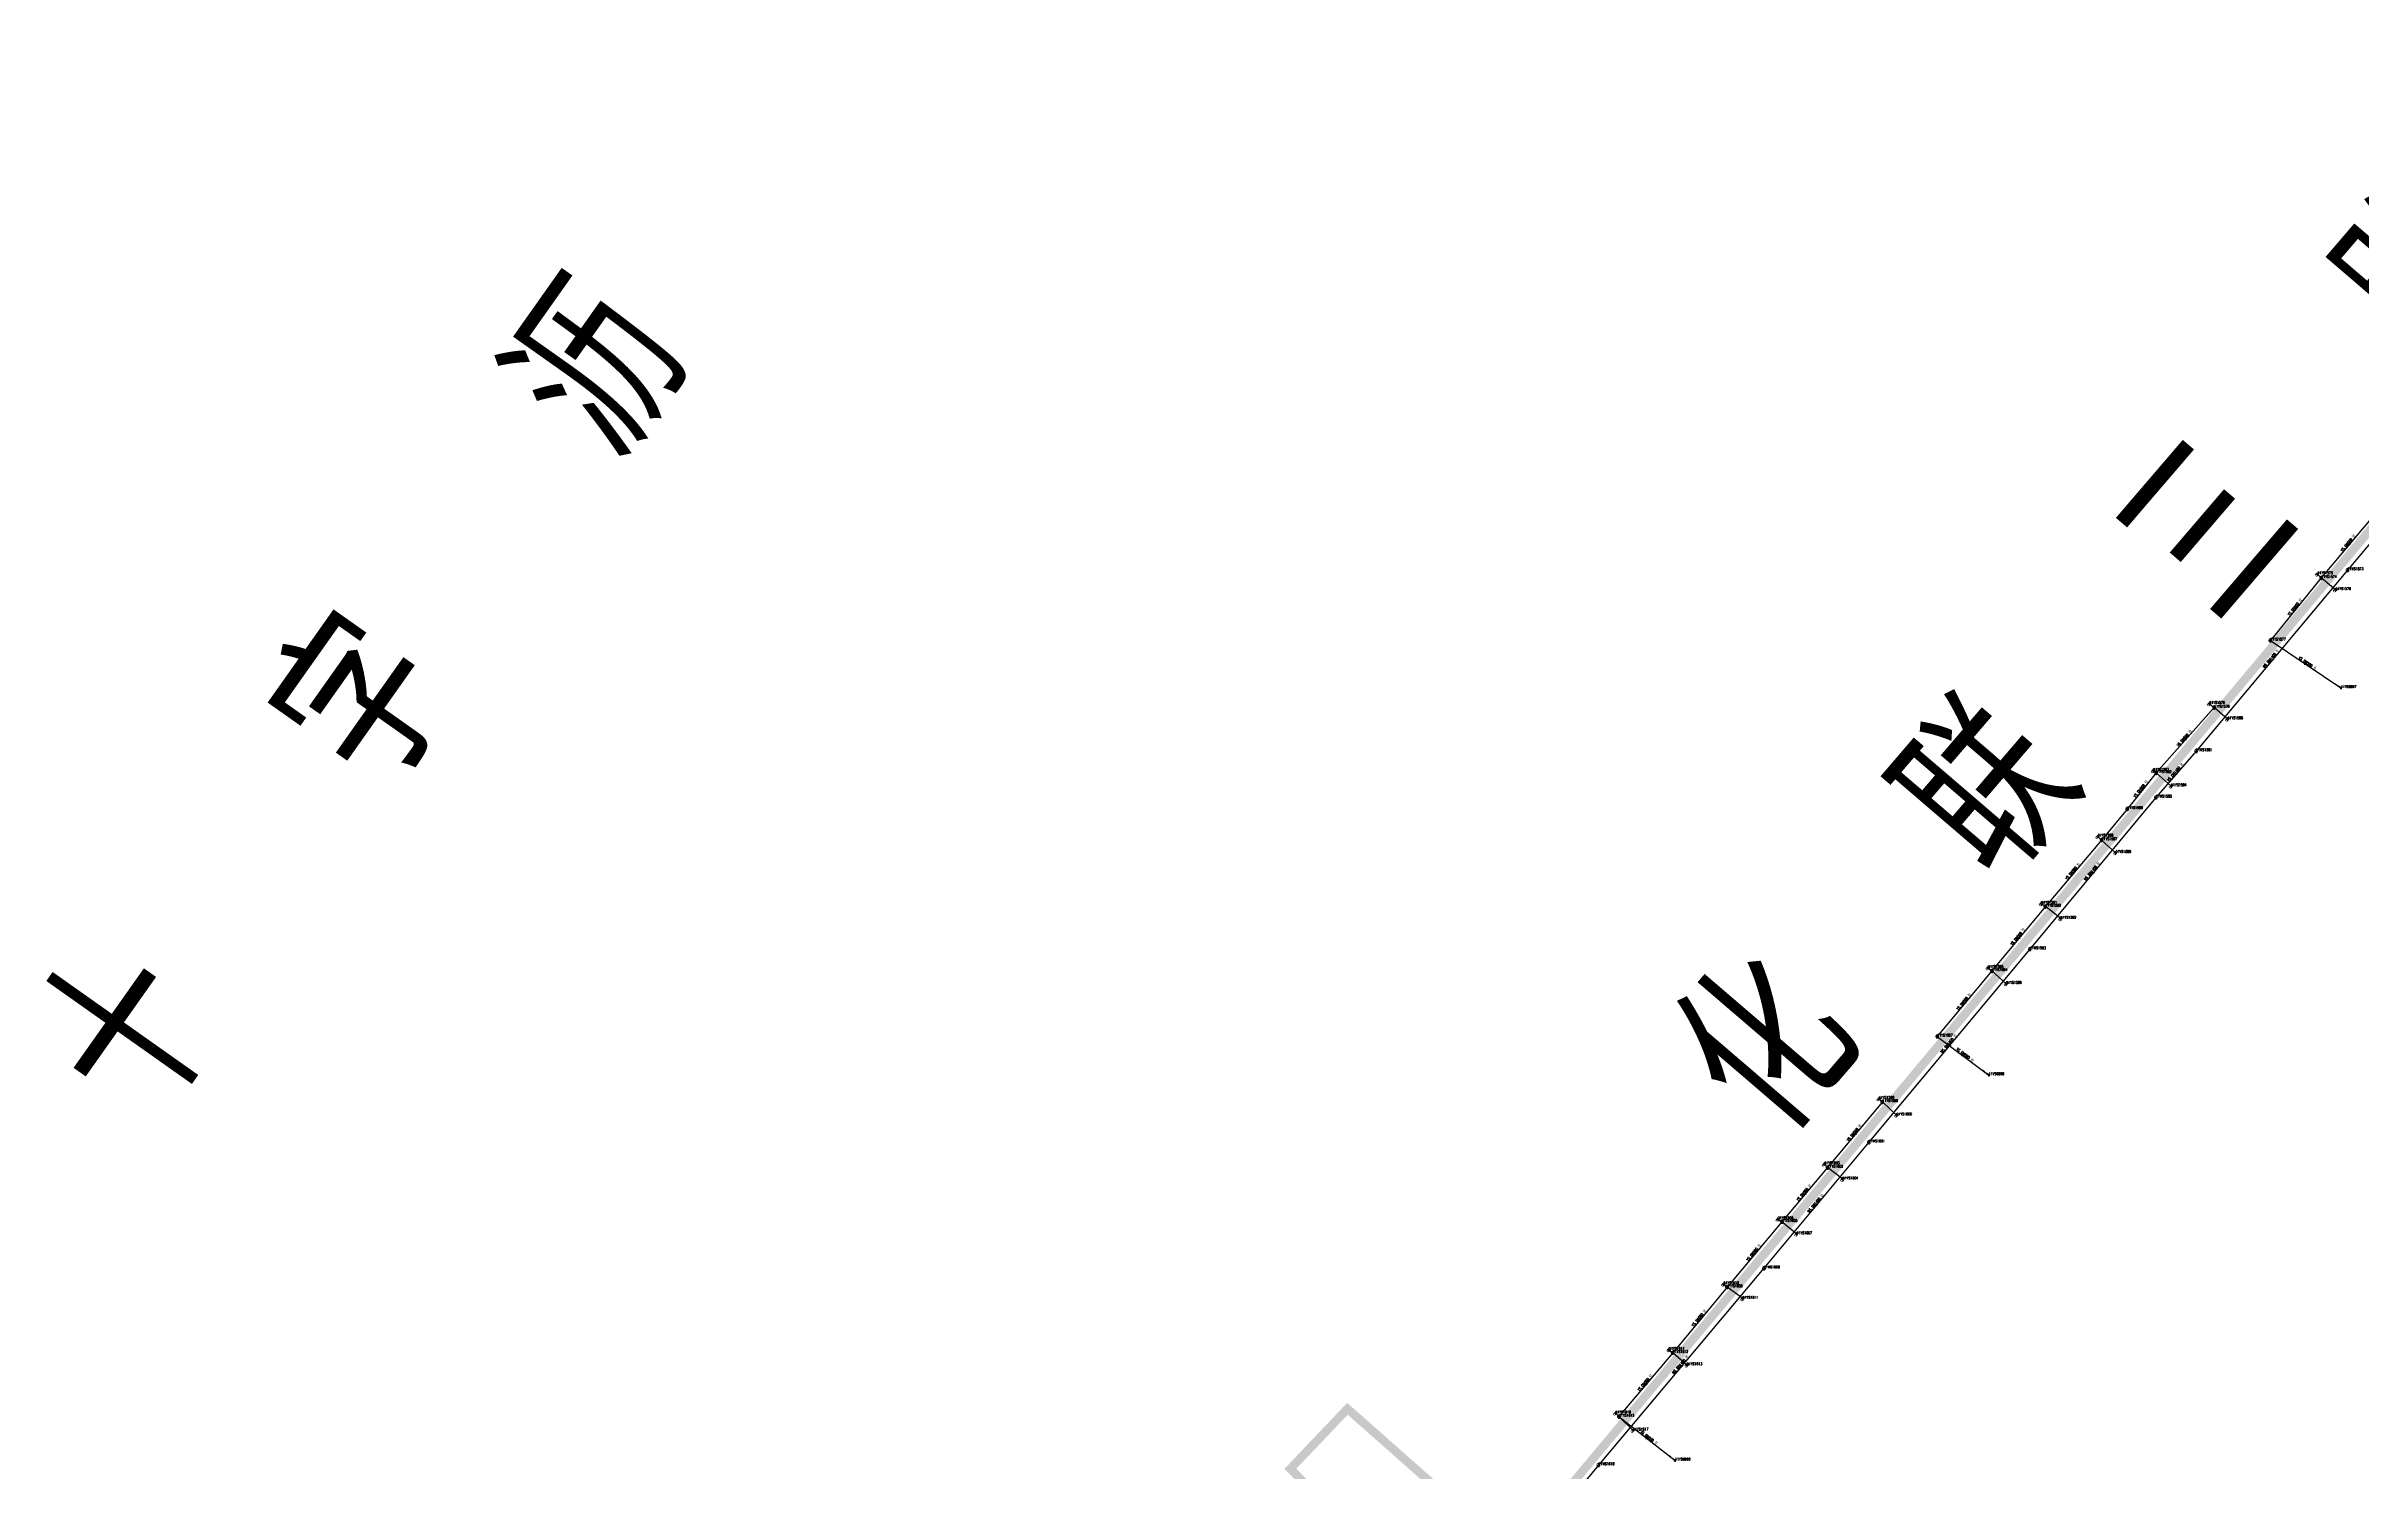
# Model space of a CAD drawing. Extents: x 78813 to 99477, y 2421021 to 2448125.
# Drawn here: x 81834 to 82647, y 2435037 to 2435537 of the extents above; entities that cross this region are included whole.
import ezdxf
from ezdxf.enums import TextEntityAlignment as Align

# ---------------------------------------------------------------- set-up
doc = ezdxf.new("R2010")
doc.units = 0
doc.set_wipeout_variables(frame=1)
doc.layers.get('0').update_dxf_attribs({"linetype": 'CONTINUOUS'})
for name, color, linetype in [('DX_WS', 16, 'CONTINUOUS'), ('DX_YS', 42, 'CONTINUOUS'), ('道路', 5, 'CONTINUOUS')]:
    doc.layers.add(name, color=color, linetype=linetype)
doc.layers.add('WSLINE', color=7, linetype='CONTINUOUS', true_color=0x7f0000)
doc.layers.add('YSLINE', color=7, linetype='CONTINUOUS', true_color=0xcc9900)
doc.layers.add('道路名称', color=7, linetype='CONTINUOUS', lineweight=0)
doc.styles.add('CcNameZT', font='txt.SHX', dxfattribs={"width": 0.8, "bigfont": 'HZTXT.SHX'})
doc.styles.get("Standard").update_dxf_attribs({"font": 'txt.shx', "bigfont": 'hztxt.shx'})
doc.styles.add('宋体0.7', font='', dxfattribs={"width": 0.7})
doc.styles.get('宋体0.7').set_extended_font_data('SimSun')

# ---------------------------------------------------------------- blocks, each defined once
blk = doc.blocks.new('GC546')
at = {"color": 0}
for p in [(0.866, 0.5), (0.866, -0.5)]:
    blk.add_line(p, (0, 0), dxfattribs=at)
blk = doc.blocks.new('PS污水井')
blk.add_lwpolyline([(1, 0), (1, 0.1), (1, 0.1), (1, 0.2), (1, 0.3), (0.9, 0.3), (0.9, 0.4), (0.9, 0.5), (0.8, 0.5), (0.8, 0.6), (0.8, 0.6), (0.7, 0.7), (0.7, 0.7), (0.6, 0.8), (0.6, 0.8), (0.5, 0.9), (0.4, 0.9), (0.4, 0.9), (0.3, 1), (0.2, 1), (0.2, 1), (0.1, 1), (0, 1), (0, 1), (-0.1, 1), (-0.2, 1), (-0.2, 1), (-0.3, 1), (-0.4, 0.9), (-0.4, 0.9), (-0.5, 0.9), (-0.6, 0.8), (-0.6, 0.8), (-0.7, 0.7), (-0.7, 0.7), (-0.8, 0.6), (-0.8, 0.6), (-0.8, 0.5), (-0.9, 0.5), (-0.9, 0.4), (-0.9, 0.3), (-1, 0.3), (-1, 0.2), (-1, 0.1), (-1, 0.1), (-1, 0), (-1, -0.1), (-1, -0.1), (-1, -0.2), (-1, -0.3), (-0.9, -0.3), (-0.9, -0.4), (-0.9, -0.5), (-0.8, -0.5), (-0.8, -0.6), (-0.8, -0.6), (-0.7, -0.7), (-0.7, -0.7), (-0.6, -0.8), (-0.6, -0.8), (-0.5, -0.9), (-0.4, -0.9), (-0.4, -0.9), (-0.3, -1), (-0.2, -1), (-0.2, -1), (-0.1, -1), (0, -1), (0, -1), (0.1, -1), (0.2, -1), (0.2, -1), (0.3, -1), (0.4, -0.9), (0.4, -0.9), (0.5, -0.9), (0.6, -0.8), (0.6, -0.8), (0.7, -0.7), (0.7, -0.7), (0.8, -0.6), (0.8, -0.6), (0.8, -0.5), (0.9, -0.5), (0.9, -0.4), (0.9, -0.3), (1, -0.3), (1, -0.2), (1, -0.1), (1, 0)], close=True)
blk.add_wipeout([(1, 0), (1, 0.1), (1, 0.1), (1, 0.2), (1, 0.3), (0.9, 0.3), (0.9, 0.4), (0.9, 0.5), (0.8, 0.5), (0.8, 0.6), (0.8, 0.6), (0.7, 0.7), (0.7, 0.7), (0.6, 0.8), (0.6, 0.8), (0.5, 0.9), (0.4, 0.9), (0.4, 0.9), (0.3, 1), (0.2, 1), (0.2, 1), (0.1, 1), (0, 1), (0, 1), (-0.1, 1), (-0.2, 1), (-0.2, 1), (-0.3, 1), (-0.4, 0.9), (-0.4, 0.9), (-0.5, 0.9), (-0.6, 0.8), (-0.6, 0.8), (-0.7, 0.7), (-0.7, 0.7), (-0.8, 0.6), (-0.8, 0.6), (-0.8, 0.5), (-0.9, 0.5), (-0.9, 0.4), (-0.9, 0.3), (-1, 0.3), (-1, 0.2), (-1, 0.1), (-1, 0.1), (-1, 0), (-1, -0.1), (-1, -0.1), (-1, -0.2), (-1, -0.3), (-0.9, -0.3), (-0.9, -0.4), (-0.9, -0.5), (-0.8, -0.5), (-0.8, -0.6), (-0.8, -0.6), (-0.7, -0.7), (-0.7, -0.7), (-0.6, -0.8), (-0.6, -0.8), (-0.5, -0.9), (-0.4, -0.9), (-0.4, -0.9), (-0.3, -1), (-0.2, -1), (-0.2, -1), (-0.1, -1), (0, -1), (0, -1), (0.1, -1), (0.2, -1), (0.2, -1), (0.3, -1), (0.4, -0.9), (0.4, -0.9), (0.5, -0.9), (0.6, -0.8), (0.6, -0.8), (0.7, -0.7), (0.7, -0.7), (0.8, -0.6), (0.8, -0.6), (0.8, -0.5), (0.9, -0.5), (0.9, -0.4), (0.9, -0.3), (1, -0.3), (1, -0.2), (1, -0.1)])
for p, q in [((-1, 0), (0, 0)), ((0, 1), (0, 0)), ((0, 0), (0, -1)), ((0, 0), (1, 0))]:
    blk.add_line(p, q)
blk = doc.blocks.new('PS雨水井')
blk.add_lwpolyline([(1, 0), (1, 0.1), (1, 0.1), (1, 0.2), (1, 0.3), (0.9, 0.3), (0.9, 0.4), (0.9, 0.5), (0.8, 0.5), (0.8, 0.6), (0.8, 0.6), (0.7, 0.7), (0.7, 0.7), (0.6, 0.8), (0.6, 0.8), (0.5, 0.9), (0.4, 0.9), (0.4, 0.9), (0.3, 1), (0.2, 1), (0.2, 1), (0.1, 1), (0, 1), (0, 1), (-0.1, 1), (-0.2, 1), (-0.2, 1), (-0.3, 1), (-0.4, 0.9), (-0.4, 0.9), (-0.5, 0.9), (-0.6, 0.8), (-0.6, 0.8), (-0.7, 0.7), (-0.7, 0.7), (-0.8, 0.6), (-0.8, 0.6), (-0.8, 0.5), (-0.9, 0.5), (-0.9, 0.4), (-0.9, 0.3), (-1, 0.3), (-1, 0.2), (-1, 0.1), (-1, 0.1), (-1, 0), (-1, -0.1), (-1, -0.1), (-1, -0.2), (-1, -0.3), (-0.9, -0.3), (-0.9, -0.4), (-0.9, -0.5), (-0.8, -0.5), (-0.8, -0.6), (-0.8, -0.6), (-0.7, -0.7), (-0.7, -0.7), (-0.6, -0.8), (-0.6, -0.8), (-0.5, -0.9), (-0.4, -0.9), (-0.4, -0.9), (-0.3, -1), (-0.2, -1), (-0.2, -1), (-0.1, -1), (0, -1), (0, -1), (0.1, -1), (0.2, -1), (0.2, -1), (0.3, -1), (0.4, -0.9), (0.4, -0.9), (0.5, -0.9), (0.6, -0.8), (0.6, -0.8), (0.7, -0.7), (0.7, -0.7), (0.8, -0.6), (0.8, -0.6), (0.8, -0.5), (0.9, -0.5), (0.9, -0.4), (0.9, -0.3), (1, -0.3), (1, -0.2), (1, -0.1), (1, 0)], close=True)
blk.add_wipeout([(1, 0), (1, 0.1), (1, 0.1), (1, 0.2), (1, 0.3), (0.9, 0.3), (0.9, 0.4), (0.9, 0.5), (0.8, 0.5), (0.8, 0.6), (0.8, 0.6), (0.7, 0.7), (0.7, 0.7), (0.6, 0.8), (0.6, 0.8), (0.5, 0.9), (0.4, 0.9), (0.4, 0.9), (0.3, 1), (0.2, 1), (0.2, 1), (0.1, 1), (0, 1), (0, 1), (-0.1, 1), (-0.2, 1), (-0.2, 1), (-0.3, 1), (-0.4, 0.9), (-0.4, 0.9), (-0.5, 0.9), (-0.6, 0.8), (-0.6, 0.8), (-0.7, 0.7), (-0.7, 0.7), (-0.8, 0.6), (-0.8, 0.6), (-0.8, 0.5), (-0.9, 0.5), (-0.9, 0.4), (-0.9, 0.3), (-1, 0.3), (-1, 0.2), (-1, 0.1), (-1, 0.1), (-1, 0), (-1, -0.1), (-1, -0.1), (-1, -0.2), (-1, -0.3), (-0.9, -0.3), (-0.9, -0.4), (-0.9, -0.5), (-0.8, -0.5), (-0.8, -0.6), (-0.8, -0.6), (-0.7, -0.7), (-0.7, -0.7), (-0.6, -0.8), (-0.6, -0.8), (-0.5, -0.9), (-0.4, -0.9), (-0.4, -0.9), (-0.3, -1), (-0.2, -1), (-0.2, -1), (-0.1, -1), (0, -1), (0, -1), (0.1, -1), (0.2, -1), (0.2, -1), (0.3, -1), (0.4, -0.9), (0.4, -0.9), (0.5, -0.9), (0.6, -0.8), (0.6, -0.8), (0.7, -0.7), (0.7, -0.7), (0.8, -0.6), (0.8, -0.6), (0.8, -0.5), (0.9, -0.5), (0.9, -0.4), (0.9, -0.3), (1, -0.3), (1, -0.2), (1, -0.1)])
for p, q in [((-1, 0), (0, 0)), ((-0.9, 0.5), (0, 0.5)), ((0, 1), (0, 0)), ((0, 0.5), (0.9, 0.5)), ((0, 0), (0, -1)), ((0, 0), (1, 0)), ((-0.9, -0.5), (0, -0.5)), ((0, -0.5), (0.9, -0.5))]:
    blk.add_line(p, q)
blk = doc.blocks.new('PS非普查')
blk.add_lwpolyline([(3.7, 0), (5.3, 0)])
blk.add_wipeout([(0.5, 0), (0.5, 0), (0.5, 0.1), (0.5, 0.1), (0.5, 0.1), (0.5, 0.2), (0.5, 0.2), (0.4, 0.2), (0.4, 0.3), (0.4, 0.3), (0.4, 0.3), (0.4, 0.3), (0.3, 0.4), (0.3, 0.4), (0.3, 0.4), (0.2, 0.4), (0.2, 0.4), (0.2, 0.5), (0.2, 0.5), (0.1, 0.5), (0.1, 0.5), (0.1, 0.5), (0, 0.5), (0, 0.5), (-0.1, 0.5), (-0.1, 0.5), (-0.1, 0.5), (-0.2, 0.5), (-0.2, 0.5), (-0.2, 0.4), (-0.3, 0.4), (-0.3, 0.4), (-0.3, 0.4), (-0.3, 0.4), (-0.4, 0.3), (-0.4, 0.3), (-0.4, 0.3), (-0.4, 0.3), (-0.4, 0.2), (-0.5, 0.2), (-0.5, 0.2), (-0.5, 0.1), (-0.5, 0.1), (-0.5, 0.1), (-0.5, 0), (-0.5, 0), (-0.5, 0), (-0.5, -0.1), (-0.5, -0.1), (-0.5, -0.1), (-0.5, -0.2), (-0.5, -0.2), (-0.4, -0.2), (-0.4, -0.3), (-0.4, -0.3), (-0.4, -0.3), (-0.4, -0.3), (-0.3, -0.4), (-0.3, -0.4), (-0.3, -0.4), (-0.3, -0.4), (-0.2, -0.4), (-0.2, -0.5), (-0.2, -0.5), (-0.1, -0.5), (-0.1, -0.5), (-0.1, -0.5), (0, -0.5), (0, -0.5), (0.1, -0.5), (0.1, -0.5), (0.1, -0.5), (0.2, -0.5), (0.2, -0.5), (0.2, -0.4), (0.2, -0.4), (0.3, -0.4), (0.3, -0.4), (0.3, -0.4), (0.4, -0.3), (0.4, -0.3), (0.4, -0.3), (0.4, -0.3), (0.4, -0.2), (0.5, -0.2), (0.5, -0.2), (0.5, -0.1), (0.5, -0.1), (0.5, -0.1)])
blk.add_line((0.5, 0), (2.1, 0))
blk.add_lwpolyline([(0.5, 0), (0.5, 0), (0.5, 0.1), (0.5, 0.1), (0.5, 0.1), (0.5, 0.2), (0.5, 0.2), (0.4, 0.2), (0.4, 0.3), (0.4, 0.3), (0.4, 0.3), (0.4, 0.3), (0.3, 0.4), (0.3, 0.4), (0.3, 0.4), (0.2, 0.4), (0.2, 0.4), (0.2, 0.5), (0.2, 0.5), (0.1, 0.5), (0.1, 0.5), (0.1, 0.5), (0, 0.5), (0, 0.5), (-0.1, 0.5), (-0.1, 0.5), (-0.1, 0.5), (-0.2, 0.5), (-0.2, 0.5), (-0.2, 0.4), (-0.3, 0.4), (-0.3, 0.4), (-0.3, 0.4), (-0.3, 0.4), (-0.4, 0.3), (-0.4, 0.3), (-0.4, 0.3), (-0.4, 0.3), (-0.4, 0.2), (-0.5, 0.2), (-0.5, 0.2), (-0.5, 0.1), (-0.5, 0.1), (-0.5, 0.1), (-0.5, 0), (-0.5, 0), (-0.5, 0), (-0.5, -0.1), (-0.5, -0.1), (-0.5, -0.1), (-0.5, -0.2), (-0.5, -0.2), (-0.4, -0.2), (-0.4, -0.3), (-0.4, -0.3), (-0.4, -0.3), (-0.4, -0.3), (-0.3, -0.4), (-0.3, -0.4), (-0.3, -0.4), (-0.3, -0.4), (-0.2, -0.4), (-0.2, -0.5), (-0.2, -0.5), (-0.1, -0.5), (-0.1, -0.5), (-0.1, -0.5), (0, -0.5), (0, -0.5), (0.1, -0.5), (0.1, -0.5), (0.1, -0.5), (0.2, -0.5), (0.2, -0.5), (0.2, -0.4), (0.2, -0.4), (0.3, -0.4), (0.3, -0.4), (0.3, -0.4), (0.4, -0.3), (0.4, -0.3), (0.4, -0.3), (0.4, -0.3), (0.4, -0.2), (0.5, -0.2), (0.5, -0.2), (0.5, -0.1), (0.5, -0.1), (0.5, -0.1), (0.5, 0)], close=True)
blk = doc.blocks.new('PS雨篦')
blk.add_lwpolyline([(-1.5, 0.5), (0, 0.5), (1.5, 0.5), (1.5, -0.5), (0, -0.5), (-1.5, -0.5)], close=True)
blk.add_wipeout([(-1.5, 0.5), (0, 0.5), (1.5, 0.5), (1.5, -0.5), (0, -0.5), (-1.5, -0.5)])
for p, q in [((-0.5, -0.5), (-0.5, 0.5)), ((0.5, -0.5), (0.5, 0.5))]:
    blk.add_line(p, q)

msp = doc.modelspace()

# ---------------------------------------------------------------- linework, layer by layer
at = {"layer": '道路', "linetype": 'Continuous', "const_width": 3, "flags": 128}
msp.add_lwpolyline([(82290.96, 2435058.62), (82270.89, 2435037.53), (82276.36, 2435032.07), (82270.89, 2435027.12), (82283.66, 2435016.19), (82262.29, 2434988.07), (82283.66, 2434969.06), (82302.17, 2434992.23), (82307.12, 2434988.85), (82333.96, 2435020.61)], close=True, dxfattribs=at)

# ---------------------------------------------------------------- block references
at = {"layer": 'DX_WS', "xscale": 0.5, "yscale": 0.5, "zscale": 0.5}
for p in [(82642.44, 2435353.31, -1.74), (82589.23, 2435289.73, -1.63), (82575.08, 2435273.41, -1.52), (82530.79, 2435220.1, -1.53), (82474.21, 2435152.27, -1.87), (82437.34, 2435107.98, -2.24), (82379.17, 2435038.85, -2.63)]:
    msp.add_blockref('PS污水井', p, dxfattribs=at)
at = {"layer": 'DX_WS', "yscale": 0.5, "zscale": 0.5}
for p, xscale, rotation in [((82615.84, 2435321.52, -1.7), 0.5000000000543792, 50.07480555379481), ((82582.15, 2435281.57, -1.57), 0.4999999999192422, 49.065431800839), ((82552.94, 2435246.76, -1.52), 0.5000000000829269, 50.28005694544741), ((82502.5, 2435186.19, -1.7), 0.4999999999519321, 50.16710442450302), ((82455.77, 2435130.12, -2.06), 0.5000000001343962, 50.22535970242726), ((82408.26, 2435073.41, -2.44), 0.5000000000186056, 49.92013077865249)]:
    msp.add_blockref('GC546', p, dxfattribs=dict(at, xscale=xscale, rotation=rotation))
at = {"layer": 'DX_YS', "yscale": 0.5, "zscale": 0.5}
for name, p, xscale, rotation in [('GC546', (82642.94, 2435362.1, -0.42), 0.5000000001740141, 49.93149016031385), ('GC546', (82624.27, 2435339.57, -0.6), 0.5000000000880623, 50.78900229617573), ('GC546', (82627.71, 2435320.25, -0.85), 0.5000000000385422, 146.0808143641651), ('PS非普查', (82640.12, 2435311.91, -1), 0.5000000000385422, 146.0808143641651), ('GC546', (82546.13, 2435246.77, -0.85), 0.5000000000066769, 49.77364262413057), ('PS雨篦', (82541.65, 2435230.85, 2.05), 0.4999999999415051, 51.94867266318402), ('GC546', (82507.87, 2435200.96, -0.82), 0.5000000000925825, 50.12463340100432), ('GC546', (82507.32, 2435182.67, -0.8), 0.499999999893517, 143.1027591115028), ('PS非普查', (82516.37, 2435175.88, -0.8), 0.499999999893517, 143.1027591115028), ('PS雨篦', (82465.04, 2435139.28, 1.94), 0.4999999999185197, 52.45222897272232), ('GC546', (82451.7, 2435133.85, -0.81), 0.4999999998902781, 49.88797424467825), ('GC546', (82434.03, 2435112.84, -0.84), 0.4999999999931373, 49.98353654338791), ('GC546', (82414.83, 2435089.81, -0.88), 0.5000000001672782, 50.36129865677542), ('PS雨篦', (82429.88, 2435097.33, 1.92), 0.4999999998114887, 53.88727120471933), ('GC546', (82395.83, 2435067.07, -0.94), 0.499999999938231, 49.87054651674167), ('GC546', (82396.24, 2435048.17, -1.1), 0.4999999998666808, 142.0533165973253), ('PS非普查', (82406.11, 2435040.47, -1.15), 0.4999999998666808, 142.0533165973252)]:
    msp.add_blockref(name, p, dxfattribs=dict(at, xscale=xscale, rotation=rotation))
at = {"layer": 'DX_YS', "xscale": 0.5, "yscale": 0.5, "zscale": 0.5}
for p in [(82633.22, 2435350.54, -0.49), (82615.31, 2435328.59, -0.7), (82595.58, 2435304.98, -0.8), (82575.18, 2435282.05, -0.92), (82565.06, 2435269.4, -0.9), (82556.01, 2435258.46, -0.85), (82536.24, 2435235.08, -0.85), (82517.48, 2435212.45, -0.83), (82478.96, 2435166.43, -0.61), (82459.72, 2435143.37, -0.87), (82443.68, 2435124.33, -0.75), (82424.38, 2435101.34, -0.92), (82386.38, 2435055.86, -1.05)]:
    msp.add_blockref('PS雨水井', p, dxfattribs=at)

# ---------------------------------------------------------------- texts
at = {"layer": 'DX_WS', "style": 'CcNameZT', "width": 0.8}
for rotation, p in [(50.28006, (82552.74, 2435246.92, -1.52)), (50.22536, (82455.58, 2435130.28, -1.87))]:
    msp.add_text(' WS DN1400 砼', height=0.9, rotation=rotation, dxfattribs=at).set_placement(p, align=Align.CENTER)
at = {"layer": 'DX_YS', "style": 'CcNameZT', "width": 0.8}
for rotation, p in [(49.93149, (82642.75, 2435362.26, -0.36)), (50.789, (82624.07, 2435339.73, -0.49)), (326.08081, (82627.85, 2435320.46, -0.7)), (49.77364, (82545.94, 2435246.93, -0.85)), (50.12463, (82507.68, 2435201.12, -0.83)), (49.88797, (82451.51, 2435134.01, -0.87)), (50.3613, (82414.64, 2435089.97, -0.92)), (49.87055, (82395.64, 2435067.24, -0.84))]:
    msp.add_text(' YS DN500 砼', height=0.9, rotation=rotation, dxfattribs=at).set_placement(p, align=Align.CENTER)
at = {"layer": '道路名称', "style": '宋体0.7', "width": 0.7}
msp.add_text('十    字    沥', height=50, rotation=54.7309, dxfattribs=at).set_placement((81867.68, 2435157.94))

# ---------------------------------------------------------------- next in the draw order: linework, layer by layer
at = {"layer": 'WSLINE'}
for p, q in [((82705.23, 2435428.27, -1.88), (82642.44, 2435353.31, -1.74)), ((82379.17, 2435038.85, -2.63), (82321.16, 2434968.87, -2.69))]:
    msp.add_line(p, q, dxfattribs=at)
at = {"layer": 'YSLINE'}
msp.add_line((82615.31, 2435328.59, -0.7), (82640.12, 2435311.91, -1), dxfattribs=at)

# ---------------------------------------------------------------- next in the draw order: block references
at = {"layer": 'DX_YS', "yscale": 0.5, "zscale": 0.5}
for name, p, xscale, rotation in [('PS雨篦', (82631.88, 2435351.89, 2.08), 0.5000000001167318, 224.9360300647683), ('PS雨篦', (82638.21, 2435346.36, 2.21), 0.5000000000604166, 50.02421156140849), ('PS雨篦', (82593.88, 2435306.33, 2.08), 0.4999999999022475, 231.7185390683227), ('PS雨篦', (82600.28, 2435300.95, 2.18), 0.499999999895482, 49.38164287383536), ('GC546', (82585.38, 2435293.52, -0.86), 0.4999999999214255, 48.3267760247912), ('PS雨篦', (82574.21, 2435282.85, 1.93), 0.4999999998495829, 230.5753403008805), ('PS雨篦', (82580.47, 2435277.4, 2.13), 0.4999999999007367, 48.71469333241021), ('GC546', (82570.12, 2435275.72, -0.91), 0.5000000000200808, 51.3722249349427), ('PS雨篦', (82554.72, 2435259.73, 1.99), 0.4999999999442248, 225.5145519300121), ('PS雨篦', (82560.94, 2435253.98, 2.05), 0.5000000000851728, 47.72862776369216), ('PS雨篦', (82534.88, 2435236.14, 1.97), 0.4999999998894896, 232.3929422005264), ('GC546', (82526.86, 2435223.77, -0.84), 0.4999999998966624, 50.33665933950654), ('PS雨篦', (82516.1, 2435213.55, 1.89), 0.5000000000951508, 231.4110960700692), ('PS雨篦', (82522.5, 2435207.99, 2.05), 0.5000000000546968, 48.3926778035136), ('PS雨篦', (82477.74, 2435167.57, 2.09), 0.4999999998963486, 226.9480849968309), ('GC546', (82469.34, 2435154.9, -0.74), 0.4999999998443587, 50.16584830493309), ('PS雨篦', (82483.96, 2435161.76, 1.87), 0.5000000001445123, 46.88350510363636), ('PS雨篦', (82458.54, 2435144.56, 1.97), 0.4999999999925963, 225.0483100865039), ('PS雨篦', (82442.25, 2435125.27, 1.88), 0.4999999998088668, 237.0055731194342), ('PS雨篦', (82448.85, 2435119.97, 2.02), 0.500000000060838, 49.82234840683468), ('PS雨篦', (82423.13, 2435102.42, 1.85), 0.4999999998448916, 229.2064383440767), ('PS雨篦', (82385.17, 2435057.06, 2.17), 0.4999999998944734, 225.2145899147897), ('PS雨篦', (82391.34, 2435050.98, 2.24), 0.5000000000543052, 45.48352179740071)]:
    msp.add_blockref(name, p, dxfattribs=dict(at, xscale=xscale, rotation=rotation))
at = {"layer": 'DX_YS', "xscale": 0.5, "yscale": 0.5, "zscale": 0.5}
for p in [(82498.27, 2435189.46, -0.8), (82405.28, 2435078.29, -0.84)]:
    msp.add_blockref('PS雨水井', p, dxfattribs=at)

# ---------------------------------------------------------------- next in the draw order: texts
at = {"layer": 'DX_WS', "width": 0.8}
for s, p in [('11WS1573', (82642.44, 2435353.31, -1.74)), ('11WS1581', (82589.23, 2435289.73, -1.63)), ('11WS1593', (82530.79, 2435220.1, -1.53)), ('11WS1601', (82474.21, 2435152.27, -1.87)), ('11WS1608', (82437.34, 2435107.98, -2.24)), ('11WS1618', (82379.17, 2435038.85, -2.63))]:
    msp.add_text(s, height=0.9, dxfattribs=at).set_placement(p)
at = {"layer": 'DX_WS', "style": 'CcNameZT', "width": 0.8}
msp.add_text(' WS DN1400 砼', height=0.9, rotation=50.07481, dxfattribs=at).set_placement((82615.64, 2435321.68, -1.74), align=Align.CENTER)
at = {"layer": 'DX_YS', "width": 0.8}
for s, p in [('11YS1577', (82615.31, 2435328.59, -0.7)), ('11YS6997', (82640.12, 2435311.91, -1)), ('11YS1586', (82565.06, 2435269.4, -0.9)), ('11YS1592', (82541.65, 2435230.85, 2.05)), ('11YS6996', (82516.37, 2435175.88, -0.8)), ('11YS1604', (82465.04, 2435139.28, 1.94)), ('11YS1611', (82429.88, 2435097.33, 1.92)), ('11YS6995', (82406.11, 2435040.47, -1.15))]:
    msp.add_text(s, height=0.9, dxfattribs=at).set_placement(p)
at = {"layer": 'DX_YS', "style": 'CcNameZT', "width": 0.8}
for rotation, p in [(48.32678, (82585.19, 2435293.68, -0.8)), (50.33666, (82526.67, 2435223.93, -0.85)), (323.10275, (82507.47, 2435182.87, -0.8)), (50.16585, (82469.15, 2435155.06, -0.61)), (49.98354, (82433.84, 2435113, -0.75))]:
    msp.add_text(' YS DN500 砼', height=0.9, rotation=rotation, dxfattribs=at).set_placement(p, align=Align.CENTER)

# ---------------------------------------------------------------- next in the draw order: linework, layer by layer
at = {"layer": 'WSLINE'}
for p, q in [((82642.44, 2435353.31, -1.74), (82589.23, 2435289.73, -1.67)), ((82589.23, 2435289.73, -1.63), (82575.08, 2435273.41, -1.52)), ((82575.08, 2435273.41, -1.52), (82530.79, 2435220.1, -1.53)), ((82530.79, 2435220.1, -1.53), (82474.21, 2435152.27, -1.87)), ((82474.21, 2435152.27, -1.87), (82437.34, 2435107.98, -2.24))]:
    msp.add_line(p, q, dxfattribs=at)
at = {"layer": 'YSLINE'}
for p, q in [((82652.65, 2435373.65, -0.36), (82633.22, 2435350.54, -0.49)), ((82633.22, 2435350.54, -0.49), (82615.31, 2435328.59, -0.7)), ((82631.88, 2435351.89, 2.08), (82633.22, 2435350.54, 1.81)), ((82638.21, 2435346.36, 2.21), (82633.22, 2435350.54, 1.83)), ((82595.58, 2435304.98, -0.8), (82575.18, 2435282.05, -0.92)), ((82593.88, 2435306.33, 2.08), (82595.58, 2435304.98, 2.01)), ((82600.28, 2435300.95, 2.18), (82595.58, 2435304.98, 1.96)), ((82575.18, 2435282.05, -0.92), (82565.06, 2435269.4, -0.9)), ((82574.21, 2435282.85, 1.93), (82575.18, 2435282.05, 1.91)), ((82580.47, 2435277.4, 2.13), (82575.18, 2435282.05, 1.95)), ((82565.06, 2435269.4, -0.9), (82556.01, 2435258.46, -0.85)), ((82556.01, 2435258.46, -0.85), (82536.24, 2435235.08, -0.85)), ((82554.72, 2435259.73, 1.99), (82556.01, 2435258.46, 1.85)), ((82560.94, 2435253.98, 2.05), (82556.01, 2435258.46, 1.88)), ((82536.24, 2435235.08, -0.85), (82517.48, 2435212.45, -0.83)), ((82534.88, 2435236.14, 1.97), (82536.24, 2435235.08, 1.73)), ((82541.65, 2435230.85, 2.05), (82536.24, 2435235.08, 1.75)), ((82517.48, 2435212.45, -0.83), (82498.27, 2435189.46, -0.8)), ((82516.1, 2435213.55, 1.89), (82517.48, 2435212.45, 1.77)), ((82522.5, 2435207.99, 2.05), (82517.48, 2435212.45, 1.75)), ((82498.27, 2435189.46, -0.8), (82516.37, 2435175.88, -0.8)), ((82478.96, 2435166.43, -0.61), (82459.72, 2435143.37, -0.87)), ((82477.74, 2435167.57, 2.09), (82478.96, 2435166.43, 1.74)), ((82483.96, 2435161.76, 1.87), (82478.96, 2435166.43, 1.74)), ((82459.72, 2435143.37, -0.87), (82443.68, 2435124.33, -0.75)), ((82458.54, 2435144.56, 1.97), (82459.72, 2435143.37, 1.8)), ((82465.04, 2435139.28, 1.94), (82459.72, 2435143.37, 1.73)), ((82443.68, 2435124.33, -0.75), (82424.38, 2435101.34, -0.92)), ((82442.25, 2435125.27, 1.88), (82443.68, 2435124.33, 1.75)), ((82448.85, 2435119.97, 2.02), (82443.68, 2435124.33, 1.75)), ((82423.13, 2435102.42, 1.85), (82424.38, 2435101.34, 1.68)), ((82429.88, 2435097.33, 1.92), (82424.38, 2435101.34, 1.68)), ((82385.17, 2435057.06, 2.17), (82386.38, 2435055.86, 1.81)), ((82386.38, 2435055.86, -1.05), (82406.11, 2435040.47, -1.15)), ((82391.34, 2435050.98, 2.24), (82386.38, 2435055.86, 1.84))]:
    msp.add_line(p, q, dxfattribs=at)

# ---------------------------------------------------------------- next in the draw order: block references
at = {"layer": 'DX_YS', "yscale": 0.5, "zscale": 0.5}
for p, xscale, rotation in [((82403.96, 2435079.38, 1.99), 0.499999999955097, 230.2457002872336), ((82410.27, 2435074, 2.03), 0.5000000000168726, 49.34860677339734)]:
    msp.add_blockref('PS雨篦', p, dxfattribs=dict(at, xscale=xscale, rotation=rotation))

# ---------------------------------------------------------------- next in the draw order: texts
at = {"layer": 'DX_WS', "style": 'CcNameZT', "width": 0.8}
for rotation, p in [(49.06543, (82581.97, 2435281.73, -1.63)), (50.1671, (82502.31, 2435186.35, -1.53))]:
    msp.add_text(' WS DN1400 砼', height=0.9, rotation=rotation, dxfattribs=at).set_placement(p, align=Align.CENTER)
at = {"layer": 'DX_WS', "width": 0.8}
msp.add_text('11WS1585', height=0.9, dxfattribs=at).set_placement((82575.08, 2435273.41, -1.52))
at = {"layer": 'DX_YS', "width": 0.8}
for s, p in [('11YS1575', (82631.88, 2435351.89, 2.08)), ('11YS1574', (82633.22, 2435350.54, -0.49)), ('11YS1576', (82638.21, 2435346.36, 2.21)), ('11YS1579', (82593.88, 2435306.33, 2.08)), ('11YS1578', (82595.58, 2435304.98, -0.8)), ('11YS1580', (82600.28, 2435300.95, 2.18)), ('11YS1583', (82574.21, 2435282.85, 1.93)), ('11YS1582', (82575.18, 2435282.05, -0.92)), ('11YS1584', (82580.47, 2435277.4, 2.13)), ('11YS1588', (82554.72, 2435259.73, 1.99)), ('11YS1587', (82556.01, 2435258.46, -0.85)), ('11YS1589', (82560.94, 2435253.98, 2.05)), ('11YS1591', (82534.88, 2435236.14, 1.97)), ('11YS1590', (82536.24, 2435235.08, -0.85)), ('11YS1595', (82516.1, 2435213.55, 1.89)), ('11YS1594', (82517.48, 2435212.45, -0.83)), ('11YS1596', (82522.5, 2435207.99, 2.05)), ('11YS1597', (82498.27, 2435189.46, -0.8)), ('11YS1599', (82477.74, 2435167.57, 2.09)), ('11YS1598', (82478.96, 2435166.43, -0.61)), ('11YS1600', (82483.96, 2435161.76, 1.87)), ('11YS1603', (82458.54, 2435144.56, 1.97)), ('11YS1602', (82459.72, 2435143.37, -0.87)), ('11YS1606', (82442.25, 2435125.27, 1.88)), ('11YS1605', (82443.68, 2435124.33, -0.75)), ('11YS1607', (82448.85, 2435119.97, 2.02)), ('11YS1610', (82423.13, 2435102.42, 1.85)), ('11YS1609', (82424.38, 2435101.34, -0.92)), ('11YS1616', (82385.17, 2435057.06, 2.17)), ('11YS1615', (82386.38, 2435055.86, -1.05)), ('11YS1617', (82391.34, 2435050.98, 2.24))]:
    msp.add_text(s, height=0.9, dxfattribs=at).set_placement(p)
at = {"layer": 'DX_YS', "style": 'CcNameZT', "width": 0.8}
for rotation, p in [(51.37222, (82569.92, 2435275.88, -0.92)), (322.05331, (82396.4, 2435048.36, -1.05))]:
    msp.add_text(' YS DN500 砼', height=0.9, rotation=rotation, dxfattribs=at).set_placement(p, align=Align.CENTER)
at = {"layer": '道路名称', "style": '宋体0.7', "width": 0.7}
msp.add_text('化   联   三   路', height=50, rotation=49.3829, dxfattribs=at).set_placement((82440.52, 2435153.32))

# ---------------------------------------------------------------- next in the draw order: linework, layer by layer
at = {"layer": 'WSLINE'}
msp.add_line((82437.34, 2435107.98, -2.24), (82379.17, 2435038.85, -2.63), dxfattribs=at)
at = {"layer": 'YSLINE'}
for p, q in [((82424.38, 2435101.34, -0.92), (82405.28, 2435078.29, -0.84)), ((82405.28, 2435078.29, -0.84), (82386.38, 2435055.86, -1.05)), ((82403.96, 2435079.38, 1.99), (82405.28, 2435078.29, 1.63)), ((82410.27, 2435074, 2.03), (82405.28, 2435078.29, 1.79))]:
    msp.add_line(p, q, dxfattribs=at)
at = {"layer": '道路', "const_width": 3, "flags": 128}
msp.add_lwpolyline([(83569.71, 2436466.25), (82170.88, 2434794.42), (82013.3, 2434608.56)], dxfattribs=at)

# ---------------------------------------------------------------- next in the draw order: texts
at = {"layer": 'DX_WS', "style": 'CcNameZT', "width": 0.8}
msp.add_text(' WS DN1400 砼', height=0.9, rotation=49.92013, dxfattribs=at).set_placement((82408.06, 2435073.58, -2.24), align=Align.CENTER)
at = {"layer": 'DX_YS', "width": 0.8}
for s, p in [('11YS1614', (82403.96, 2435079.38, 1.99)), ('11YS1612', (82405.28, 2435078.29, -0.84)), ('11YS1613', (82410.27, 2435074, 2.03))]:
    msp.add_text(s, height=0.9, dxfattribs=at).set_placement(p)

doc.saveas('drawing.dxf')
